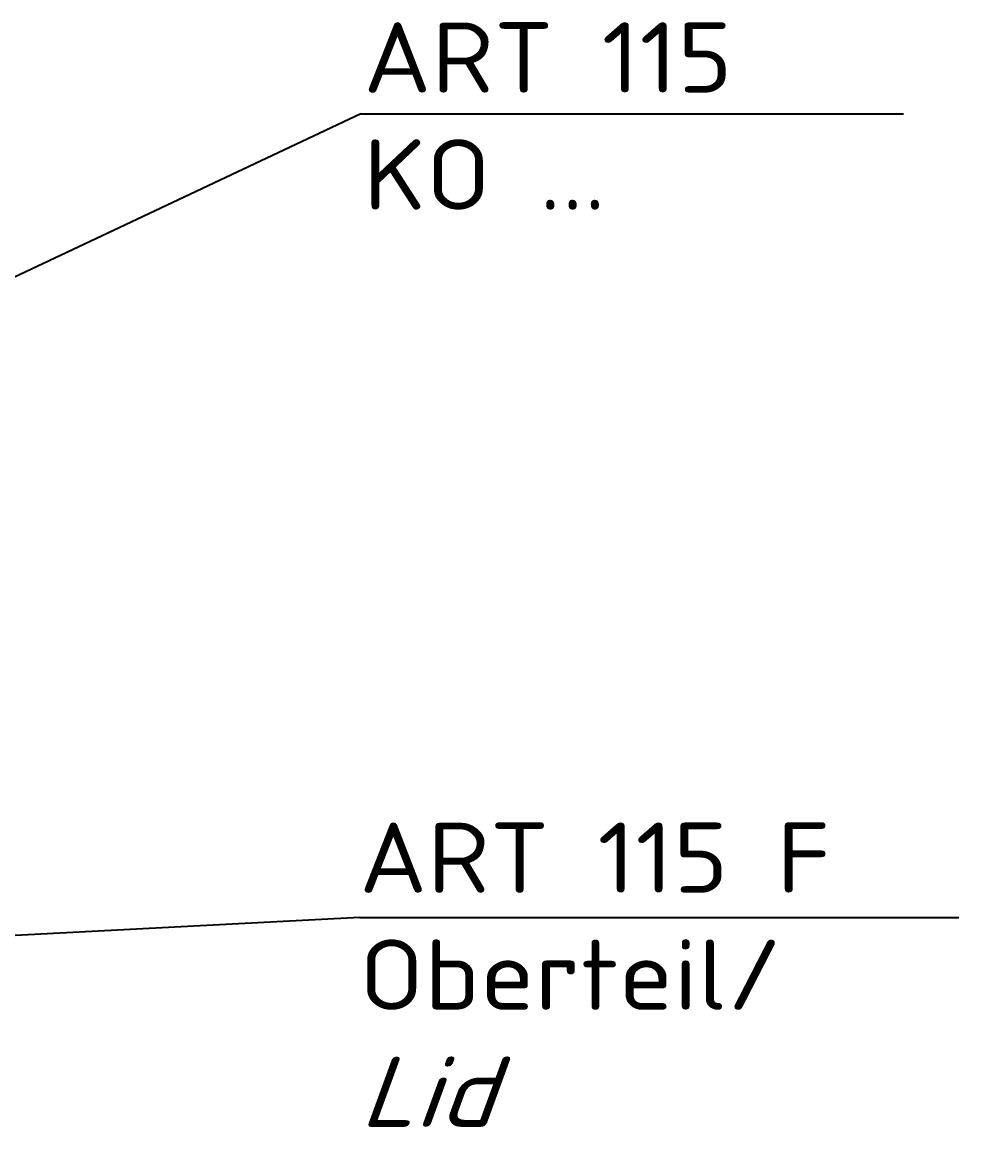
# Model space of a CAD drawing. Extents: x 1 to 593, y 1 to 419.
# Drawn here: x 287.5 to 334.2, y 278.4 to 333.4 of the extents above; entities that cross this region are included whole.
import ezdxf

# ---------------------------------------------------------------- set-up
doc = ezdxf.new("R2010")
doc.units = 0
doc.header["$LTSCALE"] = 0.4
doc.header["$MEASUREMENT"] = 0
doc.layers.get('0').update_dxf_attribs({"linetype": 'CONTINUOUS'})
doc.styles.get("Standard").update_dxf_attribs({"font": 'ISOCP.shx', "width": 1.2})

msp = doc.modelspace()

# ---------------------------------------------------------------- linework, layer by layer
at = {"color": 1, "linetype": 'Continuous'}
for p, q in [((304.4228431, 328.8589442), (276.9357307, 315.922478)), ((304.4228431, 328.8589442), (331.4784201, 328.8589442)), ((304.3725248, 288.8135146), (250.5038937, 286.0402422)), ((304.3725248, 288.8135146), (334.2388993, 288.8135146))]:
    msp.add_line(p, q, dxfattribs=at)

# ---------------------------------------------------------------- texts
at = {"color": 1, "linetype": 'Continuous', "char_height": 3.5, "attachment_point": 7}
for s, insert in [('{\\C5;ART 115}\\P{\\C5;KO ...}', (304.5535367, 324.0921908)), ('{\\C5;ART 115 F}\\P{\\C5;Oberteil/\\P\\Q20;Lid}', (304.3459101, 278.3870069))]:
    msp.add_mtext(s, dxfattribs=dict(at, insert=insert))

doc.saveas('drawing.dxf')
